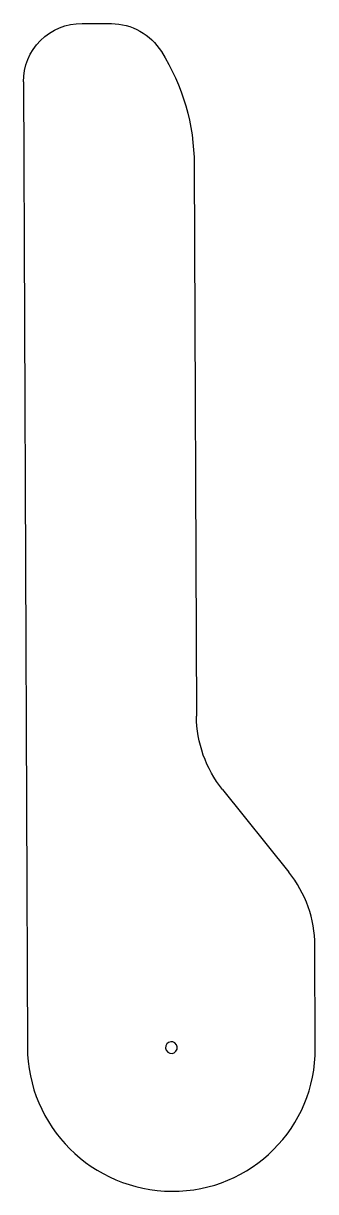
# Model space of a CAD drawing. Header units: millimetres. Extents: x -149 to -100, y -49 to 149.
import ezdxf

# ---------------------------------------------------------------- set-up
doc = ezdxf.new("R2010")
doc.units = ezdxf.units.MM
doc.layers.get('0').update_dxf_attribs({"color": 253, "lineweight": 70, "true_color": 0x8faf8f})

msp = doc.modelspace()

# ---------------------------------------------------------------- linework, layer by layer
at = {"color": 98, "lineweight": -3, "true_color": 0x054805}
for p, q in [((-139.15, 148.81), (-134.17, 148.79)), ((-149.08, 138.9), (-148.42, -24.78)), ((-120.12, 124.86), (-119.74, 31.34)), ((-115.32, 18.89), (-104.07, 4.87)), ((-99.58, -24.97), (-99.65, -7.58))]:
    msp.add_line(p, q, dxfattribs=at)
at = {"color": 98, "lineweight": -3, "true_color": 0x054805, "extrusion": (-2.70918e-17, 2.16735e-17, -1)}
for centre, major_axis, start_param, end_param in [((-139.11, 138.86), (-7.81, 6.25), 5.608444, 7.179241), ((-134.13, 138.84), (-7.81, 6.25), 0.896055, 1.910252), ((-156.5, 125), (-28.5, 22.8), 1.910252, 2.466852), ((-99.8, 31.26), (-15.62, 12.49), 4.933703, 5.608444)]:
    msp.add_ellipse(centre, major_axis=major_axis, ratio=0.9918, start_param=start_param, end_param=end_param, dxfattribs=at)
at = {"color": 98, "lineweight": -3, "true_color": 0x054805}
for centre, major_axis, start_param, end_param in [((-119.58, -7.5), (15.62, -12.49), 0.674741, 1.349482), ((-124, -24.87), (19.13, -15.31), 3.816334, 6.957926)]:
    msp.add_ellipse(centre, major_axis=major_axis, ratio=0.9918, start_param=start_param, end_param=end_param, dxfattribs=at)
at = {"color": 98, "lineweight": -3, "true_color": 0x054805, "extrusion": (-2.70918e-17, 2.16735e-17, -1)}
msp.add_ellipse((-124, -24.87), major_axis=(-0.781, 0.625), ratio=0.9918, dxfattribs=at)

doc.saveas('drawing.dxf')
